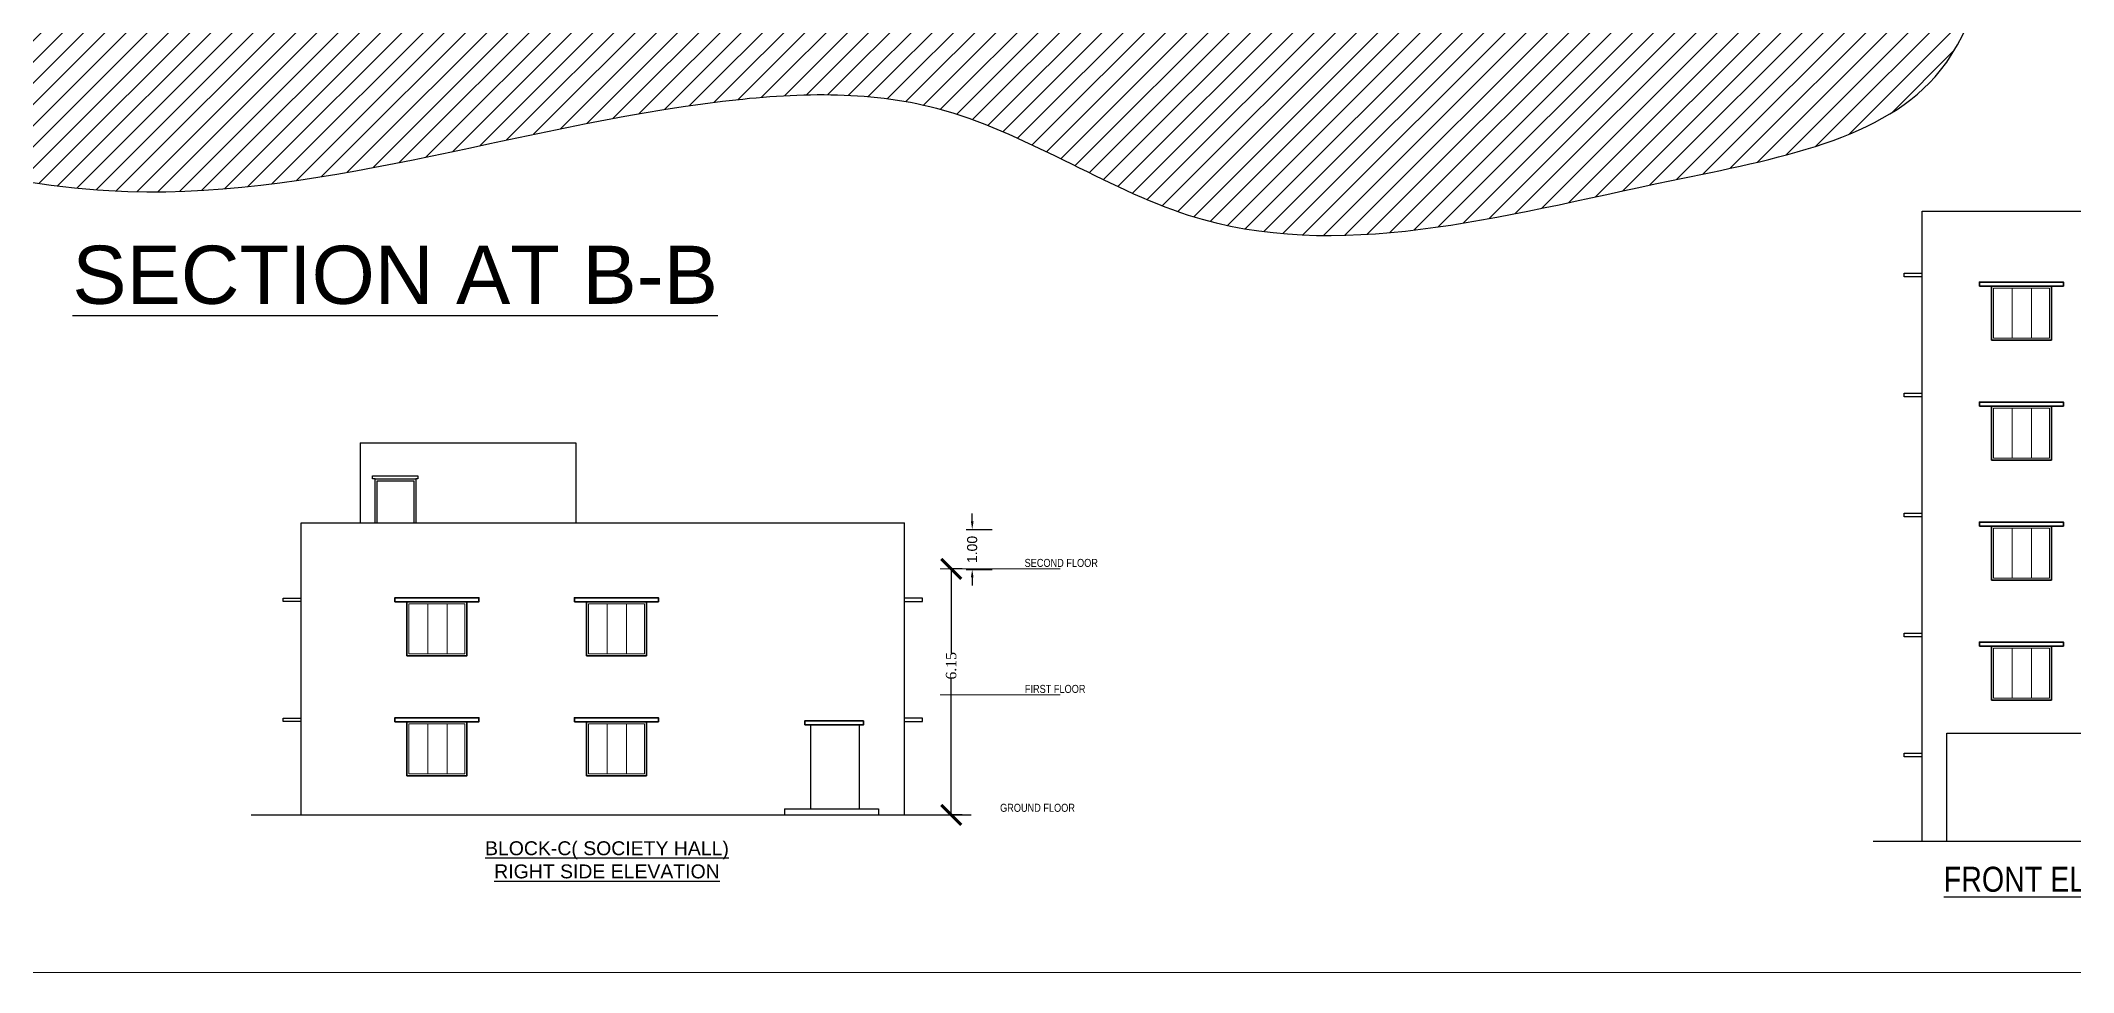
# Model space of a CAD drawing. Header units: metres. Extents: x 0 to 63445, y 32361 to 32804.
# Drawn here: x 63337.5 to 63388.3, y 32713.7 to 32737 of the extents above; entities that cross this region are included whole.
import ezdxf

# ---------------------------------------------------------------- set-up
doc = ezdxf.new("R2010")
doc.units = ezdxf.units.M
doc.header["$MEASUREMENT"] = 0
doc.header["$PDMODE"] = 34
doc.header["$PDSIZE"] = -10
doc.linetypes.add('ACAD_ISO03W100', pattern=[30, 12, -18])
doc.layers.get('0').update_dxf_attribs({"lineweight": 25})
doc.layers.add('ar-text', color=33, linetype='Continuous')
doc.layers.add('text', color=65, linetype='Continuous')
for name, color, linetype, lineweight in [('ar-wall', 7, 'Continuous', 35), ('ar-win out', 5, 'Continuous', 9), ('BLK_3_PARAPET_HT', 7, 'Continuous', 0), ('elev', 252, 'Continuous', 20), ('ELEVATION', 142, 'Continuous', 9), ('s-thin', 2, 'Continuous', 13), ('section', 147, 'Continuous', 30), ('wall', 7, 'Continuous', 30)]:
    doc.layers.add(name, color=color, linetype=linetype, lineweight=lineweight)
doc.styles.add('ananya', font='')
doc.styles.add('PreDCRFont', font='arial.ttf', dxfattribs={"height": 0.25})
doc.styles.get("Standard").update_dxf_attribs({"font": 'arial.ttf', "height": 0.4})
doc.styles.add('TNR', font='times.ttf', dxfattribs={"height": 0.5})
doc.styles.get('ananya').set_extended_font_data('Arial Narrow')
doc.dimstyles.new('ARCHANA', dxfattribs={"dimscale": 0, "dimtxt": 0.5, "dimasz": 0.5, "dimexe": 0, "dimexo": 0, "dimgap": 0, "dimtad": 0, "dimzin": 0, "dimdsep": 46, "dimtxsty": 'TNR', "dimblk": 'ARCHTICK', "dimcen": 0.09, "dimclrd": 36, "dimclre": 36, "dimclrt": 7, "dimadec": 0, "dimazin": 0, "dimtfac": 1, "dimtofl": 0, "dimtmove": 0, "dimatfit": 3, "dimldrblk": 'ARCHTICK', "dimfxl": 1, "dimfrac": 2, "dimtolj": 1, "dimtzin": 0, "dimlwd": -1, "dimlwe": -1, "dimarcsym": 0})
doc.dimstyles.new('Copy of Standard2', dxfattribs={"dimtxt": 0.25, "dimasz": 0.2, "dimexe": 0.5, "dimexo": 0.3, "dimgap": 0.09, "dimtad": 0, "dimtoh": 1, "dimzin": 0, "dimdsep": 46, "dimtxsty": 'PreDCRFont', "dimcen": 0.025, "dimdle": 0.1, "dimadec": 0, "dimazin": 0, "dimtfac": 1, "dimtofl": 0, "dimtmove": 2, "dimatfit": 3, "dimfxl": 0.18, "dimtolj": 1, "dimtzin": 0, "dimarcsym": 0})

# ---------------------------------------------------------------- blocks, each defined once
blk = doc.blocks.new('A$C1C873BC4')
at = {"layer": 'elev', "ltscale": 0.5}
h = blk.add_hatch(dxfattribs=at)
h.set_pattern_fill('ANSI31', color=256, scale=3)
h.set_pattern_definition([(45, (-63033.84248, -32903.87212), (-0.265165043, 0.265165043), [])])
edge = h.paths.add_edge_path()
edge.add_spline(control_points=[(-88.274, 0.407), (-87.254, -1.007), (-85.264, -3.764), (-78.38, -5.02), (-71.148, -4.834), (-62.195, -4.786), (-51.686, -8.144), (-41.843, -4.435), (-32.384, -4.105), (-25.259, -9.15), (-16.565, -6.669), (-7.651, -5.164), (-6.713, -1.115), (-6.36, 0.407)], knot_values=[0, 0, 0, 0, 5.030798, 9.809374, 19.900327, 27.110706, 36.507693, 52.004507, 57.355733, 64.196233, 76.303872, 83.575706, 87.954119, 87.954119, 87.954119, 87.954119], degree=3, periodic=0)
edge.add_line((-6.36, 0.407), (-9.427, 0.407))
edge.add_line((-9.427, 0.407), (-10.653, 0.407))
edge.add_line((-10.653, 0.407), (-10.653, 0.082))
edge.add_line((-10.653, 0.082), (-10.653, -2.093))
edge.add_line((-10.653, -2.093), (-82.024, -2.093))
edge.add_line((-82.024, -2.093), (-82.024, 0.407))
edge.add_line((-82.024, 0.407), (-88.274, 0.407))
h.paths.add_polyline_path([(-7.213, -2.13), (-5.381, -2.13), (-5.381, -1.379), (-7.213, -1.379)], flags=9)
at = {"layer": 'wall', "ltscale": 0.5}
blk.add_spline([(-88.274, 0.407), (-84.843, -3.272), (-80.246, -4.575), (-70.159, -4.849), (-62.953, -5.123), (-53.69, -6.7), (-38.355, -4.466), (-33.006, -4.639), (-26.709, -7.31), (-14.632, -6.448), (-7.903, -3.691), (-6.36, 0.407)], degree=3, dxfattribs=at)
at = {"layer": 'text'}
blk.add_text('%%USECTION AT B-B', height=1.45399, dxfattribs=at).set_placement((-54.603, -9.531))
blk = doc.blocks.new('_ArchTick')
at = {"color": 0, "linetype": 'ByBlock', "const_width": 0.15}
blk.add_lwpolyline([(-0.5, -0.5), (0.5, 0.5)], dxfattribs=at)
blk = doc.blocks.new('*D312')
at = {"layer": 'Defpoints', "color": 0, "linetype": 'ACAD_ISO03W100', "ltscale": 0.25, "transparency": 16777216}
for p in [(63299.425, 32606.431), (63298.25, 32591.431), (63298.644, 32591.431)]:
    blk.add_point(p, dxfattribs=at)
at = {"layer": 's-thin', "color": 36, "ltscale": 0.25, "transparency": 16777216}
for p, q in [((63298.644, 32606.431), (63298.644, 32599.589)), ((63298.644, 32591.431), (63298.644, 32598.274))]:
    blk.add_line(p, q, dxfattribs=at)
at = {"layer": 's-thin', "color": 36, "linetype": 'ACAD_ISO03W100', "ltscale": 0.25, "transparency": 16777216, "xscale": 0.05, "yscale": 0.05, "zscale": 0.05}
for p, rotation in [((63298.644, 32606.431), 90), ((63298.644, 32591.431), 270)]:
    blk.add_blockref('_ArchTick', p, dxfattribs=dict(at, rotation=rotation))
at = {"layer": 's-thin', "color": 7, "linetype": 'ACAD_ISO03W100', "ltscale": 0.25, "transparency": 16777216, "insert": (63298.644, 32598.931), "char_height": 0.4, "attachment_point": 5, "rotation": 90}
blk.add_mtext('\\A1;14.85', dxfattribs=at)
blk = doc.blocks.new('*D320')
at = {"layer": 'Defpoints', "color": 0, "ltscale": 0.5, "transparency": 16777216}
for p in [(63250.01, 32625.97), (63249.732, 32619.82), (63250.01, 32619.82)]:
    blk.add_point(p, dxfattribs=at)
at = {"layer": 'wall', "color": 36, "ltscale": 0.5, "transparency": 16777216}
for p, q in [((63250.01, 32625.97), (63249.732, 32625.97)), ((63249.732, 32625.97), (63249.732, 32623.863)), ((63249.732, 32619.82), (63249.732, 32623.233)), ((63250.01, 32619.82), (63249.732, 32619.82))]:
    blk.add_line(p, q, dxfattribs=at)
at = {"layer": 'wall', "color": 36, "ltscale": 0.5, "transparency": 16777216, "xscale": 0.5, "yscale": 0.5, "zscale": 0.5}
for p, rotation in [((63249.732, 32625.97), 90), ((63249.732, 32619.82), 270)]:
    blk.add_blockref('_ArchTick', p, dxfattribs=dict(at, rotation=rotation))
at = {"layer": 'wall', "color": 7, "ltscale": 0.5, "transparency": 16777216, "insert": (63249.732, 32623.548), "char_height": 0.5, "attachment_point": 5, "rotation": 90, "style": 'TNR'}
blk.add_mtext('\\A1;{\\H0.52x;6.15}', dxfattribs=at)
blk = doc.blocks.new('*D477')
at = {"layer": 'BLK_3_PARAPET_HT', "color": 0, "linetype": 'Continuous', "lineweight": -2, "transparency": 16777216}
for p, q in [((63360.603, 32724.81), (63361.253, 32724.81)), ((63360.753, 32725.01), (63360.753, 32725.21)), ((63360.603, 32723.81), (63361.253, 32723.81)), ((63360.753, 32723.61), (63360.753, 32723.41))]:
    blk.add_line(p, q, dxfattribs=at)
at = {"layer": 'BLK_3_PARAPET_HT', "color": 0, "linetype": 'Continuous', "transparency": 16777216}
for points in [[(63360.72, 32725.01), (63360.787, 32725.01), (63360.753, 32724.81)], [(63360.72, 32723.61), (63360.787, 32723.61), (63360.753, 32723.81)]]:
    blk.add_solid(points, dxfattribs=at)
at = {"layer": 'Defpoints', "color": 0, "linetype": 'Continuous', "transparency": 16777216}
for p in [(63359.062, 32724.81), (63360.753, 32724.81), (63359.062, 32723.81)]:
    blk.add_point(p, dxfattribs=at)
at = {"layer": 'BLK_3_PARAPET_HT', "color": 0, "linetype": 'Continuous', "transparency": 16777216, "insert": (63360.753, 32724.31), "char_height": 0.25, "attachment_point": 5, "rotation": 90, "style": 'PreDCRFont'}
blk.add_mtext('\\A1;1.00', dxfattribs=at)
blk = doc.blocks.new('A$C2E7A11C7')
at = {"layer": 'ar-wall', "ltscale": 0.005}
for points in [[(-18.104, -0.65), (-16.004, -0.65), (-16.004, -0.55), (-18.104, -0.55)], [(-17.804, -2), (-16.304, -2), (-16.304, -0.65), (-17.804, -0.65)], [(-9.612, -0.65), (-7.512, -0.65), (-7.512, -0.55), (-9.612, -0.55)], [(-9.312, -2), (-7.812, -2), (-7.812, -0.65), (-9.312, -0.65)], [(-18.104, -3.65), (-16.004, -3.65), (-16.004, -3.55), (-18.104, -3.55)], [(-9.612, -3.65), (-7.512, -3.65), (-7.512, -3.55), (-9.612, -3.55)], [(-17.804, -5), (-16.304, -5), (-16.304, -3.65), (-17.804, -3.65)], [(-9.312, -5), (-7.812, -5), (-7.812, -3.65), (-9.312, -3.65)], [(-18.104, -6.65), (-16.004, -6.65), (-16.004, -6.55), (-18.104, -6.55)], [(-9.612, -6.65), (-7.512, -6.65), (-7.512, -6.55), (-9.612, -6.55)], [(-17.804, -8), (-16.304, -8), (-16.304, -6.65), (-17.804, -6.65)], [(-9.312, -8), (-7.812, -8), (-7.812, -6.65), (-9.312, -6.65)], [(-18.104, -9.65), (-16.004, -9.65), (-16.004, -9.55), (-18.104, -9.55)], [(-17.804, -11), (-16.304, -11), (-16.304, -9.65), (-17.804, -9.65)], [(-9.612, -9.65), (-7.512, -9.65), (-7.512, -9.55), (-9.612, -9.55)], [(-9.312, -11), (-7.812, -11), (-7.812, -9.65), (-9.312, -9.65)], [(-9.612, -12.6), (-7.512, -12.6), (-7.512, -12.5), (-9.612, -12.5)], [(-9.312, -13.95), (-7.812, -13.95), (-7.812, -12.6), (-9.312, -12.6)]]:
    blk.add_lwpolyline(points, close=True, dxfattribs=at)
at = {"layer": 'ar-win out'}
for p, q in [((-16.802, -0.7), (-16.802, -1.95)), ((-8.31, -0.7), (-8.31, -1.95)), ((-16.802, -3.7), (-16.802, -4.95)), ((-8.31, -3.7), (-8.31, -4.95)), ((-16.802, -6.7), (-16.802, -7.95)), ((-8.31, -6.7), (-8.31, -7.95)), ((-16.802, -9.7), (-16.802, -10.95)), ((-8.31, -9.7), (-8.31, -10.95)), ((-8.31, -12.65), (-8.31, -13.9))]:
    blk.add_line(p, q, dxfattribs=at)
for points in [[(-17.754, -1.95), (-16.354, -1.95), (-16.354, -0.7), (-17.754, -0.7)], [(-17.283, -0.7), (-17.754, -0.7), (-17.754, -1.95), (-17.283, -1.95)], [(-17.283, -1.95), (-16.354, -1.95), (-16.354, -0.7), (-17.283, -0.7)], [(-9.262, -1.95), (-7.862, -1.95), (-7.862, -0.7), (-9.262, -0.7)], [(-8.791, -0.7), (-9.262, -0.7), (-9.262, -1.95), (-8.791, -1.95)], [(-8.791, -1.95), (-7.862, -1.95), (-7.862, -0.7), (-8.791, -0.7)], [(-17.754, -4.95), (-16.354, -4.95), (-16.354, -3.7), (-17.754, -3.7)], [(-17.283, -3.7), (-17.754, -3.7), (-17.754, -4.95), (-17.283, -4.95)], [(-17.283, -4.95), (-16.354, -4.95), (-16.354, -3.7), (-17.283, -3.7)], [(-9.262, -4.95), (-7.862, -4.95), (-7.862, -3.7), (-9.262, -3.7)], [(-8.791, -3.7), (-9.262, -3.7), (-9.262, -4.95), (-8.791, -4.95)], [(-8.791, -4.95), (-7.862, -4.95), (-7.862, -3.7), (-8.791, -3.7)], [(-17.754, -7.95), (-16.354, -7.95), (-16.354, -6.7), (-17.754, -6.7)], [(-17.283, -6.7), (-17.754, -6.7), (-17.754, -7.95), (-17.283, -7.95)], [(-17.283, -7.95), (-16.354, -7.95), (-16.354, -6.7), (-17.283, -6.7)], [(-9.262, -7.95), (-7.862, -7.95), (-7.862, -6.7), (-9.262, -6.7)], [(-8.791, -6.7), (-9.262, -6.7), (-9.262, -7.95), (-8.791, -7.95)], [(-8.791, -7.95), (-7.862, -7.95), (-7.862, -6.7), (-8.791, -6.7)], [(-17.754, -10.95), (-16.354, -10.95), (-16.354, -9.7), (-17.754, -9.7)], [(-17.283, -9.7), (-17.754, -9.7), (-17.754, -10.95), (-17.283, -10.95)], [(-17.283, -10.95), (-16.354, -10.95), (-16.354, -9.7), (-17.283, -9.7)], [(-9.262, -10.95), (-7.862, -10.95), (-7.862, -9.7), (-9.262, -9.7)], [(-8.791, -9.7), (-9.262, -9.7), (-9.262, -10.95), (-8.791, -10.95)], [(-8.791, -10.95), (-7.862, -10.95), (-7.862, -9.7), (-8.791, -9.7)], [(-9.262, -13.9), (-7.862, -13.9), (-7.862, -12.65), (-9.262, -12.65)], [(-8.791, -12.65), (-9.262, -12.65), (-9.262, -13.9), (-8.791, -13.9)], [(-8.791, -13.9), (-7.862, -13.9), (-7.862, -12.65), (-8.791, -12.65)]]:
    blk.add_lwpolyline(points, close=True, dxfattribs=at)
at = {"layer": 's-thin', "linetype": 'ACAD_ISO03W100', "ltscale": 0.25}
for p, q in [((-6.258, 3.42), (-2.576, 3.42)), ((-6.258, 0.47), (-2.576, 0.47)), ((-6.258, -2.53), (-2.576, -2.53)), ((-6.258, -5.53), (-2.576, -5.53)), ((-6.258, -8.53), (-2.576, -8.53)), ((-6.258, -11.53), (-2.576, -11.53))]:
    blk.add_line(p, q, dxfattribs=at)
at = {"layer": 'section', "ltscale": 3}
for p, q in [((-19.982, -0.419), (-19.982, -0.33)), ((-19.982, -0.33), (-19.532, -0.33)), ((-19.532, -0.419), (-19.982, -0.419)), ((-6.33, -0.33), (-6.78, -0.33)), ((-6.78, -0.419), (-6.33, -0.419)), ((-6.33, -0.419), (-6.33, -0.33)), ((-19.982, -3.419), (-19.982, -3.33)), ((-19.982, -3.33), (-19.532, -3.33)), ((-19.532, -3.419), (-19.982, -3.419)), ((-6.33, -3.33), (-6.78, -3.33)), ((-6.78, -3.419), (-6.33, -3.419)), ((-6.33, -3.419), (-6.33, -3.33)), ((-19.982, -6.419), (-19.982, -6.33)), ((-19.982, -6.33), (-19.532, -6.33)), ((-19.532, -6.419), (-19.982, -6.419)), ((-6.33, -6.33), (-6.78, -6.33)), ((-6.78, -6.419), (-6.33, -6.419)), ((-6.33, -6.419), (-6.33, -6.33)), ((-19.982, -9.419), (-19.982, -9.33)), ((-19.982, -9.33), (-19.532, -9.33)), ((-19.532, -9.419), (-19.982, -9.419)), ((-6.33, -9.33), (-6.78, -9.33)), ((-6.78, -9.419), (-6.33, -9.419)), ((-6.33, -9.419), (-6.33, -9.33)), ((-19.982, -12.419), (-19.982, -12.33)), ((-19.982, -12.33), (-19.532, -12.33)), ((-19.532, -12.419), (-19.982, -12.419)), ((-6.33, -12.33), (-6.78, -12.33)), ((-6.78, -12.419), (-6.33, -12.419)), ((-6.33, -12.419), (-6.33, -12.33))]:
    blk.add_line(p, q, dxfattribs=at)
at = {"layer": 'wall', "ltscale": 0.5}
for p, q in [((-12.364, 1.22), (-12.364, 4.17)), ((-12.364, 4.17), (-10.504, 4.17)), ((-10.504, 4.17), (-10.504, 3.443)), ((-10.718, 3.443), (-6.78, 3.443)), ((-10.718, 3.443), (-10.718, 1.22)), ((-6.78, -14.53), (-6.78, 3.443)), ((-19.532, 1.22), (-6.78, 1.22)), ((-19.532, -14.53), (-19.532, 1.22)), ((-12.242, 0.22), (-12.242, 1.22)), ((-13.969, 0.22), (-12.242, 0.22)), ((-13.969, -1.722), (-13.969, 0.22)), ((-12.364, -1.722), (-12.364, 0.22)), ((-12.242, -1.722), (-13.969, -1.722)), ((-12.242, -1.722), (-12.242, -2.73)), ((-13.969, -2.73), (-12.242, -2.73)), ((-13.969, -4.672), (-13.969, -2.73)), ((-12.364, -4.672), (-12.364, -2.73)), ((-12.242, -4.672), (-13.969, -4.672)), ((-12.242, -4.672), (-12.242, -5.68)), ((-13.969, -5.68), (-12.242, -5.68)), ((-13.969, -7.622), (-13.969, -5.68)), ((-12.364, -7.622), (-12.364, -5.68)), ((-12.242, -7.622), (-13.969, -7.622)), ((-12.242, -7.622), (-12.242, -8.63)), ((-13.969, -8.63), (-12.242, -8.63)), ((-13.969, -10.572), (-13.969, -8.63)), ((-12.364, -10.572), (-12.364, -8.63)), ((-12.242, -10.572), (-13.969, -10.572)), ((-12.242, -11.83), (-12.242, -10.572)), ((-18.922, -11.83), (-14.578, -11.83)), ((-18.922, -14.53), (-18.922, -11.83)), ((-14.578, -14.53), (-14.578, -11.83)), ((-13.969, -11.83), (-12.242, -11.83)), ((-13.969, -14.53), (-13.969, -11.83)), ((-12.364, -14.53), (-12.364, -11.83)), ((-20.762, -14.53), (-2.534, -14.53))]:
    blk.add_line(p, q, dxfattribs=at)
at = {"layer": 'ar-text', "ltscale": 0.005, "attachment_point": 1, "style": 'ananya'}
for s, width, insert, char_height in [('\\pxqc;FIFTH FLOOR ', 1.64197, (-4.206, 3.67), 0.2), ('\\pxqc;FIFTH FLOOR ', 1.64197, (-4.206, 0.72), 0.2), ('\\pxqc;FOURTH FLOOR ', 1.93571, (-4.206, -2.28), 0.2), ('\\pxqc;THIRD FLOOR ', 1.98909, (-4.206, -5.28), 0.2), ('\\pxqc;SECOND FLOOR ', 2.81875, (-4.642, -8.28), 0.2), ('\\pxqc;FIRST FLOOR ', 1.64197, (-4.206, -11.28), 0.2), ('\\pxqc;{\\LFRONT ELEVATION (BLOCK-C) (E.W.S)}', 19.33876, (-22.052, -15.168), 0.624)]:
    blk.add_mtext_dynamic_manual_height_columns(s, width=width, gutter_width=2.5, heights=[0], dxfattribs=dict(at, insert=insert, char_height=char_height))
at = {"layer": 'ar-text', "ltscale": 0.005, "insert": (-4.851, -14.252), "char_height": 0.2, "width": 2.13557, "attachment_point": 1, "style": 'ananya'}
blk.add_mtext('\\pxi0.44632;GROUND FLOOR ', dxfattribs=at)
at = {"layer": 's-thin', "linetype": 'ACAD_ISO03W100', "ltscale": 0.25}
dim = blk.add_linear_dim(base=(-4.827, -14.53), p1=(-4.046, 0.47), p2=(-5.22, -14.53), angle=90, text='14.85', dimstyle='ARCHANA', override={"dimscale": 1, "dimtxt": 0.278, "dimasz": 0.05, "dimdec": 2, "dimlunit": 2, "dimtxsty": 'Standard', "dimtdec": 2, "dimfxl": 0, "dimfxlon": 1, "dimarcsym": 1}, dxfattribs=at)
dim.commit()
dim.dimension.update_dxf_attribs({"geometry": '*D312', "text_midpoint": (-4.827, -7.03), "insert": (-63303.471, -32605.961)})
blk = doc.blocks.new('A$C0BC34C4F')
at = {"layer": 'ar-wall', "ltscale": 0.005}
for points in [[(-19.541, 3.541), (-17.441, 3.541), (-17.441, 3.641), (-19.541, 3.641)], [(-15.054, 3.541), (-12.954, 3.541), (-12.954, 3.641), (-15.054, 3.641)], [(-19.241, 2.191), (-17.741, 2.191), (-17.741, 3.541), (-19.241, 3.541)], [(-14.754, 2.191), (-13.254, 2.191), (-13.254, 3.541), (-14.754, 3.541)], [(-19.541, 0.541), (-17.441, 0.541), (-17.441, 0.641), (-19.541, 0.641)], [(-19.241, -0.809), (-17.741, -0.809), (-17.741, 0.541), (-19.241, 0.541)], [(-15.054, 0.541), (-12.954, 0.541), (-12.954, 0.641), (-15.054, 0.641)], [(-14.754, -0.809), (-13.254, -0.809), (-13.254, 0.541), (-14.754, 0.541)], [(-9.296, 0.46), (-7.833, 0.46), (-7.833, 0.56), (-9.296, 0.56)]]:
    blk.add_lwpolyline(points, close=True, dxfattribs=at)
at = {"layer": 'ar-win out'}
for p, q in [((-18.239, 3.491), (-18.239, 2.241)), ((-13.753, 3.491), (-13.753, 2.241)), ((-18.239, 0.491), (-18.239, -0.759)), ((-13.753, 0.491), (-13.753, -0.759))]:
    blk.add_line(p, q, dxfattribs=at)
for points in [[(-19.191, 2.241), (-17.791, 2.241), (-17.791, 3.491), (-19.191, 3.491)], [(-18.72, 3.491), (-19.191, 3.491), (-19.191, 2.241), (-18.72, 2.241)], [(-18.72, 2.241), (-17.791, 2.241), (-17.791, 3.491), (-18.72, 3.491)], [(-14.704, 2.241), (-13.304, 2.241), (-13.304, 3.491), (-14.704, 3.491)], [(-14.234, 3.491), (-14.704, 3.491), (-14.704, 2.241), (-14.234, 2.241)], [(-14.234, 2.241), (-13.304, 2.241), (-13.304, 3.491), (-14.234, 3.491)], [(-19.191, -0.759), (-17.791, -0.759), (-17.791, 0.491), (-19.191, 0.491)], [(-18.72, 0.491), (-19.191, 0.491), (-19.191, -0.759), (-18.72, -0.759)], [(-18.72, -0.759), (-17.791, -0.759), (-17.791, 0.491), (-18.72, 0.491)], [(-14.704, -0.759), (-13.304, -0.759), (-13.304, 0.491), (-14.704, 0.491)], [(-14.234, 0.491), (-14.704, 0.491), (-14.704, -0.759), (-14.234, -0.759)], [(-14.234, -0.759), (-13.304, -0.759), (-13.304, 0.491), (-14.234, 0.491)]]:
    blk.add_lwpolyline(points, close=True, dxfattribs=at)
at = {"layer": 's-thin', "linetype": 'ACAD_ISO03W100', "ltscale": 0.25}
for p, q in [((-5.912, 4.36), (-2.229, 4.36)), ((-5.912, 1.21), (-2.229, 1.21))]:
    blk.add_line(p, q, dxfattribs=at)
at = {"layer": 'section', "ltscale": 3}
for p, q in [((-22.332, 3.543), (-22.332, 3.632)), ((-22.332, 3.632), (-21.882, 3.632)), ((-6.352, 3.632), (-6.802, 3.632)), ((-6.352, 3.543), (-6.352, 3.632)), ((-21.882, 3.543), (-22.332, 3.543)), ((-6.802, 3.543), (-6.352, 3.543)), ((-22.332, 0.543), (-22.332, 0.632)), ((-22.332, 0.632), (-21.882, 0.632)), ((-21.882, 0.543), (-22.332, 0.543)), ((-6.352, 0.632), (-6.802, 0.632)), ((-6.802, 0.543), (-6.352, 0.543)), ((-6.352, 0.543), (-6.352, 0.632))]:
    blk.add_line(p, q, dxfattribs=at)
at = {"layer": 'wall', "ltscale": 0.5}
for p, q in [((-20.408, 7.51), (-15.023, 7.51)), ((-20.408, 7.51), (-20.408, 5.51)), ((-15.023, 7.51), (-15.023, 5.51)), ((-20.103, 6.61), (-20.103, 6.688)), ((-20.103, 6.688), (-18.968, 6.688)), ((-20.033, 6.61), (-20.103, 6.61)), ((-20.033, 5.51), (-20.033, 6.61)), ((-20.033, 6.61), (-19.02, 6.61)), ((-19.02, 6.61), (-19.02, 5.51)), ((-18.968, 6.61), (-19.02, 6.61)), ((-18.968, 6.688), (-18.968, 6.61)), ((-19.983, 5.51), (-19.983, 6.56)), ((-19.983, 6.56), (-19.07, 6.56)), ((-19.07, 6.56), (-19.07, 5.51)), ((-21.882, -1.79), (-21.882, 5.51)), ((-21.882, 5.51), (-6.802, 5.51)), ((-6.802, -1.79), (-6.802, 5.51)), ((-9.155, 0.46), (-7.936, 0.46)), ((-9.155, 0.46), (-9.155, -1.64)), ((-7.936, 0.46), (-7.936, -1.64)), ((-23.138, -1.79), (-5.139, -1.79)), ((-9.805, -1.64), (-7.454, -1.64)), ((-9.805, -1.64), (-9.805, -1.79)), ((-7.454, -1.64), (-7.454, -1.79))]:
    blk.add_line(p, q, dxfattribs=at)
at = {"layer": 'ar-text', "ltscale": 0.005, "char_height": 0.2, "attachment_point": 1, "style": 'ananya'}
for s, width, insert in [('\\pxqc;SECOND FLOOR ', 2.81875, (-4.295, 4.61)), ('\\pxqc;FIRST FLOOR ', 1.64197, (-3.859, 1.46))]:
    blk.add_mtext_dynamic_manual_height_columns(s, width=width, gutter_width=2.5, heights=[0], dxfattribs=dict(at, insert=insert))
at = {"layer": 'ar-text', "ltscale": 0.005, "insert": (-4.504, -1.512), "char_height": 0.2, "width": 2.13557, "attachment_point": 1, "style": 'ananya'}
blk.add_mtext('\\pxi0.44632;GROUND FLOOR ', dxfattribs=at)
at = {"layer": 'text', "insert": (-7.715, -3.381), "char_height": 0.34741, "width": 13.0532, "attachment_point": 9}
blk.add_mtext('\\pxqc;{\\LBLOCK-C( SOCIETY HALL)\\PRIGHT SIDE ELEVATION}', dxfattribs=at)
at = {"layer": 'wall', "ltscale": 0.5}
dim = blk.add_linear_dim(base=(-5.636, -1.79), p1=(-5.359, 4.36), p2=(-5.359, -1.79), angle=90, text='{\\H0.52x;<>}', dimstyle='ARCHANA', override={"dimscale": 1, "dimfxl": 6, "dimarcsym": 1}, dxfattribs=at)
dim.commit()
dim.dimension.update_dxf_attribs({"geometry": '*D320', "text_midpoint": (-5.636, 1.938), "dimtype": 128, "insert": (-63255.369, -32621.61)})

msp = doc.modelspace()

# ---------------------------------------------------------------- linework, layer by layer
at = {"layer": 'ELEVATION', "ltscale": 20}
msp.add_lwpolyline([(63302.519, 32713.7378), (63444.5259, 32713.7378), (63444.5259, 32804.4763), (63302.519, 32804.4763)], close=True, dxfattribs=at)

# ---------------------------------------------------------------- block references
at = {"layer": 'wall', "ltscale": 0.5}
for name, p in [('A$C1C873BC4', (63392.863, 32739.9821)), ('A$C2E7A11C7', (63404.0332, 32731.5459)), ('A$C0BC34C4F', (63365.8645, 32719.464))]:
    msp.add_blockref(name, p, dxfattribs=at)

# ---------------------------------------------------------------- dimensions: what is measured, and where the dimension line sits
at = {"layer": 'BLK_3_PARAPET_HT', "color": 3, "linetype": 'Continuous'}
dim = msp.add_linear_dim(base=(63360.7532, 32724.8105), p1=(63359.0621, 32723.8105), p2=(63359.0621, 32724.8105), angle=90, dimstyle='Copy of Standard2', override={"dimpost": '\\X', "dimfxl": 0.15, "dimfxlon": 1}, dxfattribs=at)
dim.commit()
dim.dimension.update_dxf_attribs({"geometry": '*D477', "text_midpoint": (63360.7532, 32724.3105)})

doc.saveas('drawing.dxf')
